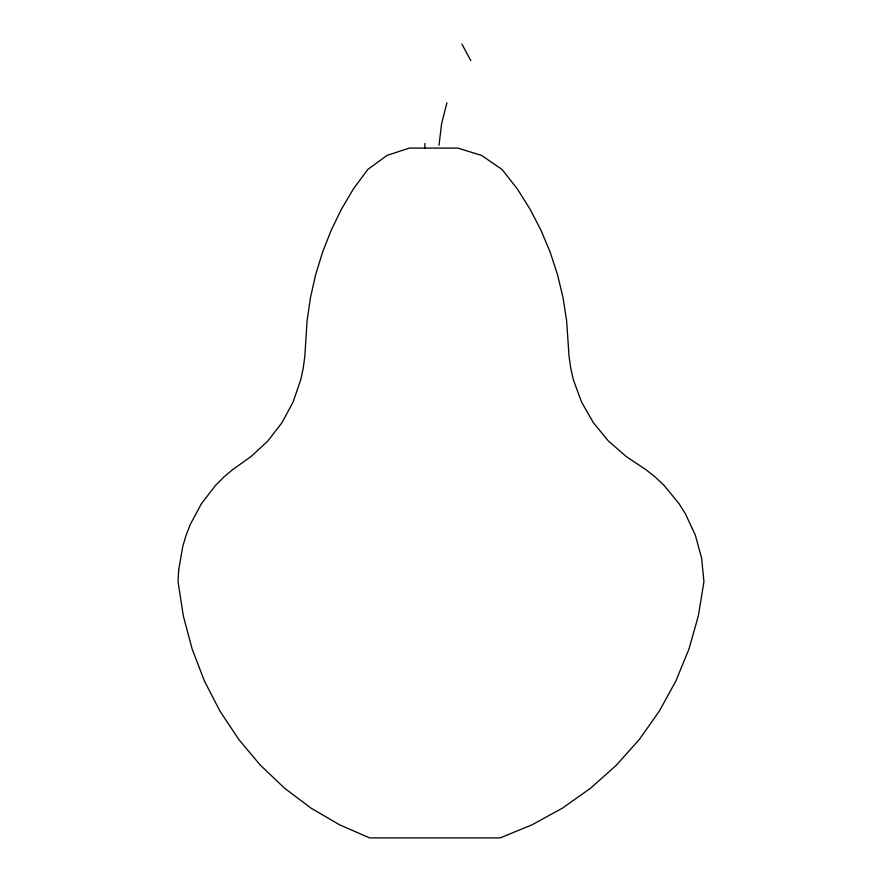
<?xml version="1.0" encoding="UTF-8"?>
<svg xmlns="http://www.w3.org/2000/svg" width="882" height="882" viewBox="0 0 882 882"><rect width="100%" height="100%" fill="white"/><g stroke="black" fill="none" stroke-linecap="round" stroke-linejoin="round"><path stroke-width="1.32" d="M424.804 148.518L424.915 143.534M439.015 145.276L441.628 123.469L446.942 102.797M461.925 44.1L470.79 60.615M178.693 569.915L178.065 581.778L183.313 615.857L192.144 649.075L204.448 681.036L220.07 711.3L238.802 739.491L260.411 765.256L284.621 788.243L311.114 808.188L339.559 824.802L369.58 837.9L500.127 837.9L532.078 824.802L562.352 808.188L590.543 788.243L616.298 765.256L639.296 739.491L659.24 711.3L675.855 681.036L688.952 649.075L698.346 615.857L703.935 581.778L701.62 558.152L695.369 535.242L685.369 513.71L679.041 503.655L663.981 485.309L655.337 477.151L646.043 469.753L626.286 456.567L608.371 440.989L593.321 422.643L581.547 402.038L573.377 379.756L570.731 368.18L569.055 356.416L566.641 320.938L563.003 297.532L557.479 274.5L550.103 251.998L540.931 230.158L530.027 209.133L517.447 189.068L502.067 169.487L481.539 155.386L457.725 148.077L409.424 148.077L387.055 155.386L367.761 169.487L353.307 189.068L341.488 209.133L331.235 230.158L322.625 251.998L315.69 274.5L310.497 297.532L307.079 320.938L304.808 356.416L303.243 368.18L300.751 379.756L293.078 402.038L282.008 422.643L267.863 440.989L251.039 456.567L232.473 469.753L223.73 477.151L215.616 485.309L201.449 503.655L190.38 524.272L186.113 535.242L182.728 546.564L178.693 569.915"/></g></svg>
